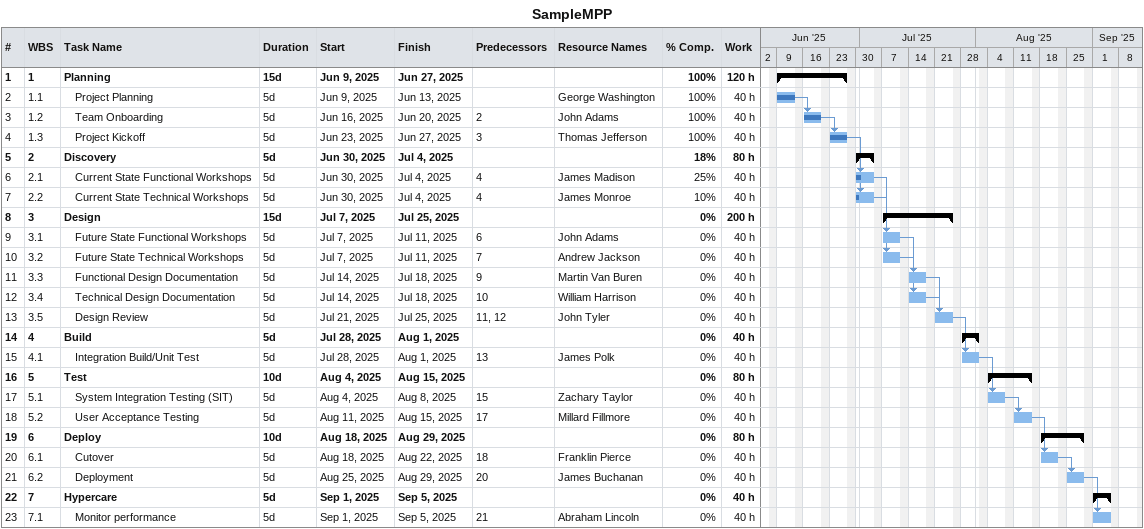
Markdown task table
SampleMPP

| ID | WBS | Task | Duration | Start | Finish | Predecessors | Resources | % complete | Work (h) |
|---|---|---|---|---|---|---|---|---|---|
| 1 | 1 | **Planning** | 15d | 2025-06-09 | 2025-06-27 |  |  | 100 | 120 |
| 2 | 1.1 | Project Planning | 5d | 2025-06-09 | 2025-06-13 |  | George Washington | 100 | 40 |
| 3 | 1.2 | Team Onboarding | 5d | 2025-06-16 | 2025-06-20 | 2 | John Adams | 100 | 40 |
| 4 | 1.3 | Project Kickoff | 5d | 2025-06-23 | 2025-06-27 | 3 | Thomas Jefferson | 100 | 40 |
| 5 | 2 | **Discovery** | 5d | 2025-06-30 | 2025-07-04 |  |  | 18 | 80 |
| 6 | 2.1 | Current State Functional Workshops | 5d | 2025-06-30 | 2025-07-04 | 4 | James Madison | 25 | 40 |
| 7 | 2.2 | Current State Technical Workshops | 5d | 2025-06-30 | 2025-07-04 | 4 | James Monroe | 10 | 40 |
| 8 | 3 | **Design** | 15d | 2025-07-07 | 2025-07-25 |  |  | 0 | 200 |
| 9 | 3.1 | Future State Functional Workshops | 5d | 2025-07-07 | 2025-07-11 | 6 | John Adams | 0 | 40 |
| 10 | 3.2 | Future State Technical Workshops | 5d | 2025-07-07 | 2025-07-11 | 7 | Andrew Jackson | 0 | 40 |
| 11 | 3.3 | Functional Design Documentation | 5d | 2025-07-14 | 2025-07-18 | 9 | Martin Van Buren | 0 | 40 |
| 12 | 3.4 | Technical Design Documentation | 5d | 2025-07-14 | 2025-07-18 | 10 | William Harrison | 0 | 40 |
| 13 | 3.5 | Design Review | 5d | 2025-07-21 | 2025-07-25 | 11, 12 | John Tyler | 0 | 40 |
| 14 | 4 | **Build** | 5d | 2025-07-28 | 2025-08-01 |  |  | 0 | 40 |
| 15 | 4.1 | Integration Build/Unit Test | 5d | 2025-07-28 | 2025-08-01 | 13 | James Polk | 0 | 40 |
| 16 | 5 | **Test** | 10d | 2025-08-04 | 2025-08-15 |  |  | 0 | 80 |
| 17 | 5.1 | System Integration Testing (SIT) | 5d | 2025-08-04 | 2025-08-08 | 15 | Zachary Taylor | 0 | 40 |
| 18 | 5.2 | User Acceptance Testing | 5d | 2025-08-11 | 2025-08-15 | 17 | Millard Fillmore | 0 | 40 |
| 19 | 6 | **Deploy** | 10d | 2025-08-18 | 2025-08-29 |  |  | 0 | 80 |
| 20 | 6.1 | Cutover | 5d | 2025-08-18 | 2025-08-22 | 18 | Franklin Pierce | 0 | 40 |
| 21 | 6.2 | Deployment | 5d | 2025-08-25 | 2025-08-29 | 20 | James Buchanan | 0 | 40 |
| 22 | 7 | **Hypercare** | 5d | 2025-09-01 | 2025-09-05 |  |  | 0 | 40 |
| 23 | 7.1 | Monitor performance | 5d | 2025-09-01 | 2025-09-05 | 21 | Abraham Lincoln | 0 | 40 |
